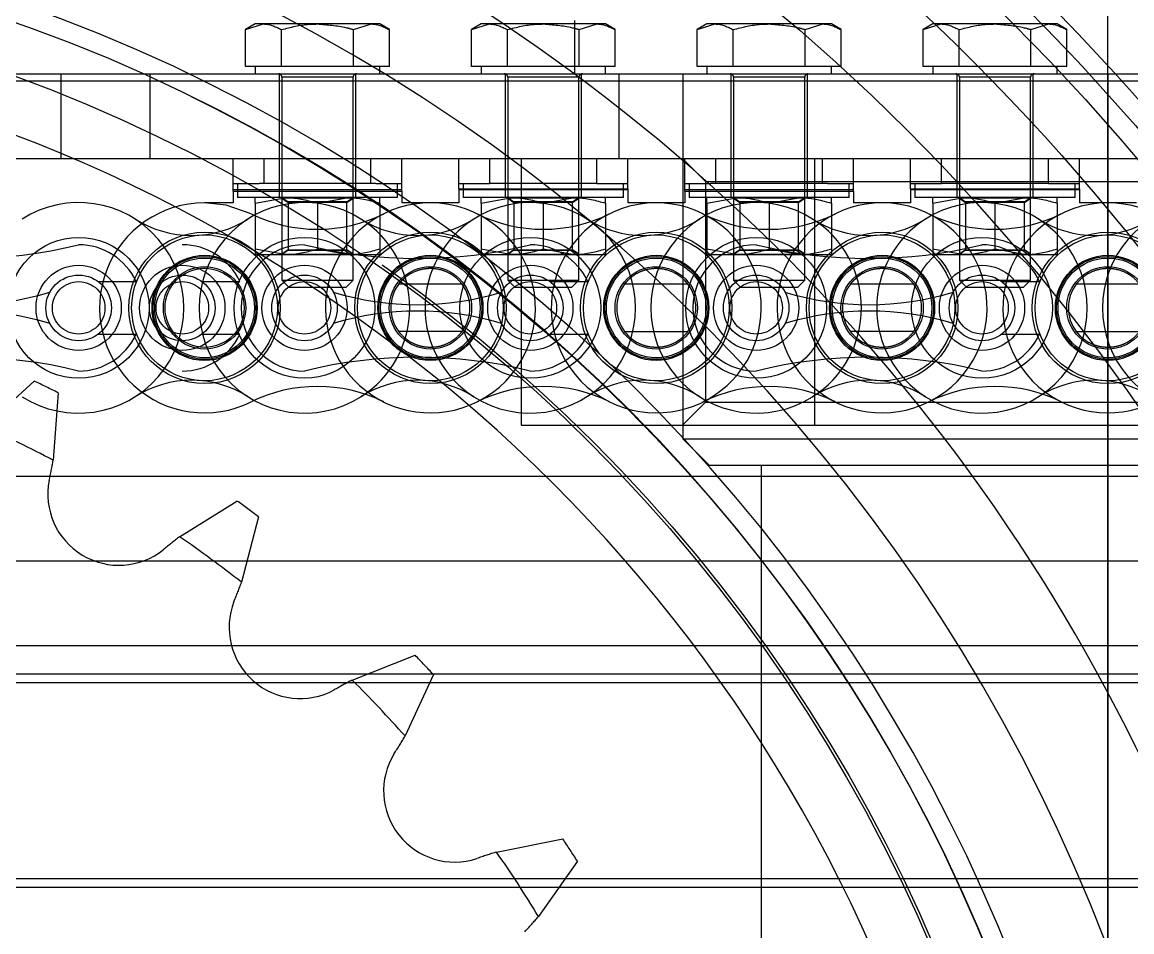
# Model space of a CAD drawing. Header units: metres. Extents: x 0 to 21025, y 0 to 14850.
# Drawn here: x 2114.7 to 2177.1, y 13220.4 to 13271.6 of the extents above; entities that cross this region are included whole.
import ezdxf

# ---------------------------------------------------------------- set-up
doc = ezdxf.new("R2010")
doc.units = ezdxf.units.M
doc.header["$LTSCALE"] = 25
doc.linetypes.add('DASHDOT', pattern=[25.4, 12.7, -6.35, 0, -6.35])
doc.linetypes.add('HIDDEN2', pattern=[4.7625, 3.175, -1.5875])
for name, color, linetype in [('SFU', 3, 'DASHDOT'), ('SL4', 4, 'Continuous'), ('ST1', 7, 'HIDDEN2')]:
    doc.layers.add(name, color=color, linetype=linetype)

msp = doc.modelspace()

# ---------------------------------------------------------------- linework, layer by layer
at = {"layer": 'SFU'}
for p, q in [((2175.712, 13167.984), (2175.712, 13489.484)), ((2127.22, 13271.171), (2128.231, 13271.484)), ((2127.762, 13271.484), (2127.22, 13271.171)), ((2128.231, 13271.484), (2127.762, 13271.484)), ((2131.262, 13271.484), (2128.231, 13271.484)), ((2134.293, 13271.484), (2131.262, 13271.484)), ((2133.282, 13271.171), (2134.293, 13271.484)), ((2134.762, 13271.484), (2134.293, 13271.484)), ((2135.303, 13271.171), (2134.762, 13271.484)), ((2139.92, 13271.171), (2140.931, 13271.484)), ((2140.462, 13271.484), (2139.92, 13271.171)), ((2140.931, 13271.484), (2140.462, 13271.484)), ((2143.962, 13271.484), (2140.931, 13271.484)), ((2146.993, 13271.484), (2143.962, 13271.484)), ((2145.712, 13271.684), (2145.712, 13268.684)), ((2145.982, 13271.171), (2146.993, 13271.484)), ((2147.462, 13271.484), (2146.993, 13271.484)), ((2148.003, 13271.171), (2147.462, 13271.484)), ((2152.62, 13271.171), (2153.631, 13271.484)), ((2153.162, 13271.484), (2152.62, 13271.171)), ((2153.631, 13271.484), (2153.162, 13271.484)), ((2156.662, 13271.484), (2153.631, 13271.484)), ((2159.693, 13271.484), (2156.662, 13271.484)), ((2158.682, 13271.171), (2159.693, 13271.484)), ((2160.162, 13271.484), (2159.693, 13271.484)), ((2160.703, 13271.171), (2160.162, 13271.484)), ((2165.32, 13271.171), (2166.331, 13271.484)), ((2165.862, 13271.484), (2165.32, 13271.171)), ((2166.331, 13271.484), (2165.862, 13271.484)), ((2169.362, 13271.484), (2166.331, 13271.484)), ((2172.393, 13271.484), (2169.362, 13271.484)), ((2171.382, 13271.171), (2172.393, 13271.484)), ((2172.862, 13271.484), (2172.393, 13271.484)), ((2173.403, 13271.171), (2172.862, 13271.484)), ((2175.712, 13268.684), (2175.712, 13271.684)), ((2127.22, 13269.084), (2127.22, 13271.171)), ((2129.241, 13269.084), (2129.241, 13271.171)), ((2133.282, 13269.084), (2133.282, 13271.171)), ((2135.303, 13269.084), (2135.303, 13271.171)), ((2139.92, 13269.084), (2139.92, 13271.171)), ((2141.941, 13269.084), (2141.941, 13271.171)), ((2145.982, 13269.084), (2145.982, 13271.171)), ((2148.003, 13269.084), (2148.003, 13271.171)), ((2152.62, 13269.084), (2152.62, 13271.171)), ((2154.641, 13269.084), (2154.641, 13271.171)), ((2158.682, 13269.084), (2158.682, 13271.171)), ((2160.703, 13269.084), (2160.703, 13271.171)), ((2165.32, 13269.084), (2165.32, 13271.171)), ((2167.341, 13269.084), (2167.341, 13271.171)), ((2171.382, 13269.084), (2171.382, 13271.171)), ((2173.403, 13269.084), (2173.403, 13271.171)), ((2128.231, 13269.084), (2127.22, 13269.084)), ((2127.762, 13269.084), (2127.762, 13268.684)), ((2129.241, 13269.084), (2128.231, 13269.084)), ((2131.262, 13269.084), (2129.241, 13269.084)), ((2133.282, 13269.084), (2131.262, 13269.084)), ((2134.293, 13269.084), (2133.282, 13269.084)), ((2135.303, 13269.084), (2134.293, 13269.084)), ((2134.762, 13268.684), (2134.762, 13269.084)), ((2140.931, 13269.084), (2139.92, 13269.084)), ((2140.462, 13269.084), (2140.462, 13268.684)), ((2141.941, 13269.084), (2140.931, 13269.084)), ((2143.962, 13269.084), (2141.941, 13269.084)), ((2145.982, 13269.084), (2143.962, 13269.084)), ((2146.993, 13269.084), (2145.982, 13269.084)), ((2148.003, 13269.084), (2146.993, 13269.084)), ((2147.462, 13268.684), (2147.462, 13269.084)), ((2153.631, 13269.084), (2152.62, 13269.084)), ((2153.162, 13269.084), (2153.162, 13268.684)), ((2154.641, 13269.084), (2153.631, 13269.084)), ((2156.662, 13269.084), (2154.641, 13269.084)), ((2158.682, 13269.084), (2156.662, 13269.084)), ((2159.693, 13269.084), (2158.682, 13269.084)), ((2160.703, 13269.084), (2159.693, 13269.084)), ((2160.162, 13268.684), (2160.162, 13269.084)), ((2166.331, 13269.084), (2165.32, 13269.084)), ((2165.862, 13269.084), (2165.862, 13268.684)), ((2167.341, 13269.084), (2166.331, 13269.084)), ((2169.362, 13269.084), (2167.341, 13269.084)), ((2171.382, 13269.084), (2169.362, 13269.084)), ((2172.393, 13269.084), (2171.382, 13269.084)), ((2173.403, 13269.084), (2172.393, 13269.084)), ((2172.862, 13268.684), (2172.862, 13269.084)), ((2111.852, 13268.684), (2116.852, 13268.684)), ((2116.852, 13263.921), (2116.852, 13268.684)), ((2116.852, 13268.684), (2121.852, 13268.684)), ((2121.852, 13263.921), (2121.852, 13268.684)), ((2121.852, 13268.684), (2229.572, 13268.684)), ((2129.112, 13268.684), (2129.112, 13263.921)), ((2133.262, 13268.484), (2129.262, 13268.484)), ((2129.262, 13268.484), (2129.262, 13257.074)), ((2133.262, 13257.074), (2133.262, 13268.484)), ((2133.412, 13263.921), (2133.412, 13268.684)), ((2141.812, 13268.684), (2141.812, 13263.921)), ((2145.962, 13268.484), (2141.962, 13268.484)), ((2141.962, 13268.484), (2141.962, 13257.074)), ((2145.962, 13257.074), (2145.962, 13268.484)), ((2146.112, 13263.921), (2146.112, 13268.684)), ((2148.212, 13268.684), (2148.212, 13263.921)), ((2151.81, 13268.684), (2151.81, 13248.163)), ((2154.512, 13268.684), (2154.512, 13263.921)), ((2158.662, 13268.484), (2154.662, 13268.484)), ((2154.662, 13268.484), (2154.662, 13257.074)), ((2158.662, 13257.074), (2158.662, 13268.484)), ((2158.812, 13263.921), (2158.812, 13268.684)), ((2167.212, 13268.684), (2167.212, 13263.921)), ((2171.362, 13268.484), (2167.362, 13268.484)), ((2167.362, 13268.484), (2167.362, 13257.074)), ((2171.362, 13257.074), (2171.362, 13268.484)), ((2171.512, 13263.921), (2171.512, 13268.684)), ((2175.712, 13268.684), (2175.712, 13248.163)), ((2111.852, 13263.921), (2116.852, 13263.921)), ((2116.852, 13263.921), (2121.852, 13263.921)), ((2121.852, 13263.921), (2229.572, 13263.921)), ((2126.512, 13262.521), (2126.512, 13263.921)), ((2128.262, 13262.521), (2128.262, 13263.921)), ((2129.112, 13263.921), (2129.112, 13262.521)), ((2133.412, 13262.521), (2133.412, 13263.921)), ((2134.262, 13262.521), (2134.262, 13263.921)), ((2136.012, 13262.521), (2136.012, 13263.921)), ((2139.212, 13262.521), (2139.212, 13263.921)), ((2140.962, 13262.521), (2140.962, 13263.921)), ((2141.812, 13263.921), (2141.812, 13262.521)), ((2142.716, 13263.921), (2142.716, 13248.921)), ((2146.112, 13262.521), (2146.112, 13263.921)), ((2146.962, 13262.521), (2146.962, 13263.921)), ((2148.712, 13262.521), (2148.712, 13263.921)), ((2151.785, 13263.921), (2153.087, 13262.62)), ((2151.912, 13262.521), (2151.912, 13263.921)), ((2153.662, 13262.521), (2153.662, 13263.921)), ((2154.512, 13263.921), (2154.512, 13262.521)), ((2158.812, 13262.521), (2158.812, 13263.921)), ((2159.214, 13263.921), (2159.214, 13248.921)), ((2159.662, 13262.521), (2159.662, 13263.921)), ((2161.412, 13262.521), (2161.412, 13263.921)), ((2164.612, 13262.521), (2164.612, 13263.921)), ((2166.362, 13262.521), (2166.362, 13263.921)), ((2167.212, 13263.921), (2167.212, 13262.521)), ((2171.512, 13262.521), (2171.512, 13263.921)), ((2172.362, 13262.521), (2172.362, 13263.921)), ((2174.112, 13262.521), (2174.112, 13263.921)), ((2153.087, 13262.62), (2198.337, 13262.62)), ((2153.087, 13262.62), (2153.087, 13250.223)), ((2126.512, 13262.521), (2127.978, 13262.521)), ((2126.512, 13262.084), (2126.512, 13262.521)), ((2126.512, 13262.171), (2136.012, 13262.171)), ((2126.512, 13262.084), (2136.012, 13262.084)), ((2126.512, 13262.084), (2126.512, 13261.426)), ((2126.762, 13262.521), (2126.762, 13261.721)), ((2134.545, 13262.521), (2127.978, 13262.521)), ((2129.112, 13262.521), (2129.112, 13261.721)), ((2133.412, 13261.721), (2133.412, 13262.521)), ((2134.545, 13262.521), (2136.012, 13262.521)), ((2135.762, 13261.721), (2135.762, 13262.521)), ((2136.012, 13262.084), (2136.012, 13262.521)), ((2136.012, 13262.084), (2136.012, 13261.426)), ((2139.212, 13262.521), (2140.962, 13262.521)), ((2139.212, 13262.209), (2139.212, 13262.521)), ((2139.212, 13262.209), (2148.712, 13262.209)), ((2139.212, 13262.209), (2139.212, 13261.426)), ((2139.212, 13262.171), (2148.712, 13262.171)), ((2139.462, 13262.521), (2139.462, 13261.721)), ((2146.962, 13262.521), (2140.962, 13262.521)), ((2141.812, 13262.521), (2141.812, 13261.721)), ((2146.112, 13261.721), (2146.112, 13262.521)), ((2146.962, 13262.521), (2148.712, 13262.521)), ((2148.462, 13261.721), (2148.462, 13262.521)), ((2148.712, 13262.209), (2148.712, 13262.521)), ((2148.712, 13262.209), (2148.712, 13261.426)), ((2151.912, 13262.521), (2153.378, 13262.521)), ((2151.912, 13262.084), (2151.912, 13262.521)), ((2151.912, 13262.171), (2161.412, 13262.171)), ((2151.912, 13262.084), (2161.412, 13262.084)), ((2151.912, 13262.084), (2151.912, 13261.426)), ((2152.162, 13262.521), (2152.162, 13261.721)), ((2159.945, 13262.521), (2153.378, 13262.521)), ((2154.512, 13262.521), (2154.512, 13261.721)), ((2158.812, 13261.721), (2158.812, 13262.521)), ((2159.945, 13262.521), (2161.412, 13262.521)), ((2161.162, 13261.721), (2161.162, 13262.521)), ((2161.412, 13262.084), (2161.412, 13262.521)), ((2161.412, 13262.084), (2161.412, 13261.426)), ((2164.612, 13262.521), (2166.362, 13262.521)), ((2164.612, 13262.209), (2164.612, 13262.521)), ((2164.612, 13262.209), (2174.112, 13262.209)), ((2164.612, 13262.209), (2164.612, 13261.426)), ((2164.612, 13262.171), (2174.112, 13262.171)), ((2164.862, 13262.521), (2164.862, 13261.721)), ((2172.362, 13262.521), (2166.362, 13262.521)), ((2167.212, 13262.521), (2167.212, 13261.721)), ((2171.512, 13261.721), (2171.512, 13262.521)), ((2172.362, 13262.521), (2174.112, 13262.521)), ((2173.862, 13261.721), (2173.862, 13262.521)), ((2174.112, 13262.209), (2174.112, 13262.521)), ((2174.112, 13262.209), (2174.112, 13261.426)), ((2126.512, 13261.426), (2124.912, 13261.426)), ((2135.762, 13261.721), (2126.762, 13261.721)), ((2127.762, 13261.409), (2129.512, 13261.721)), ((2127.762, 13261.409), (2127.762, 13258.834)), ((2129.262, 13261.721), (2129.262, 13261.696)), ((2129.262, 13261.721), (2129.612, 13261.476)), ((2133.262, 13261.696), (2129.262, 13261.696)), ((2129.262, 13261.696), (2129.612, 13261.451)), ((2132.912, 13261.476), (2129.612, 13261.476)), ((2129.612, 13261.476), (2129.612, 13261.451)), ((2132.912, 13261.451), (2129.612, 13261.451)), ((2129.612, 13261.451), (2129.612, 13258.766)), ((2131.262, 13261.409), (2133.012, 13261.721)), ((2131.262, 13261.409), (2131.262, 13258.834)), ((2132.912, 13261.476), (2133.262, 13261.721)), ((2132.912, 13261.451), (2133.262, 13261.696)), ((2132.912, 13261.451), (2132.912, 13261.476)), ((2132.912, 13258.766), (2132.912, 13261.451)), ((2133.262, 13261.696), (2133.262, 13261.721)), ((2134.762, 13261.409), (2134.762, 13258.834)), ((2137.612, 13261.426), (2136.012, 13261.426)), ((2139.212, 13261.426), (2137.612, 13261.426)), ((2148.462, 13261.721), (2139.462, 13261.721)), ((2140.462, 13261.409), (2142.212, 13261.721)), ((2140.462, 13261.409), (2140.462, 13258.834)), ((2141.962, 13261.721), (2141.962, 13261.696)), ((2141.962, 13261.721), (2142.312, 13261.476)), ((2145.962, 13261.696), (2141.962, 13261.696)), ((2141.962, 13261.696), (2142.312, 13261.451)), ((2145.612, 13261.476), (2142.312, 13261.476)), ((2142.312, 13261.476), (2142.312, 13261.451)), ((2145.612, 13261.451), (2142.312, 13261.451)), ((2142.312, 13261.451), (2142.312, 13258.766)), ((2143.962, 13261.409), (2145.712, 13261.721)), ((2143.962, 13261.409), (2143.962, 13258.834)), ((2145.612, 13261.476), (2145.962, 13261.721)), ((2145.612, 13261.451), (2145.962, 13261.696)), ((2145.612, 13261.451), (2145.612, 13261.476)), ((2145.612, 13258.766), (2145.612, 13261.451)), ((2145.962, 13261.696), (2145.962, 13261.721)), ((2147.462, 13261.409), (2147.462, 13258.834)), ((2150.312, 13261.426), (2148.712, 13261.426)), ((2151.912, 13261.426), (2150.312, 13261.426)), ((2161.162, 13261.721), (2152.162, 13261.721)), ((2153.162, 13261.409), (2154.912, 13261.721)), ((2153.162, 13261.409), (2153.162, 13258.834)), ((2154.662, 13261.721), (2154.662, 13261.696)), ((2154.662, 13261.721), (2155.012, 13261.476)), ((2158.662, 13261.696), (2154.662, 13261.696)), ((2154.662, 13261.696), (2155.012, 13261.451)), ((2158.312, 13261.476), (2155.012, 13261.476)), ((2155.012, 13261.476), (2155.012, 13261.451)), ((2158.312, 13261.451), (2155.012, 13261.451)), ((2155.012, 13261.451), (2155.012, 13258.766)), ((2156.662, 13261.409), (2158.412, 13261.721)), ((2156.662, 13261.409), (2156.662, 13258.834)), ((2158.312, 13261.476), (2158.662, 13261.721)), ((2158.312, 13261.451), (2158.662, 13261.696)), ((2158.312, 13261.451), (2158.312, 13261.476)), ((2158.312, 13258.766), (2158.312, 13261.451)), ((2158.662, 13261.696), (2158.662, 13261.721)), ((2160.162, 13261.409), (2160.162, 13258.834)), ((2163.012, 13261.426), (2161.412, 13261.426)), ((2164.612, 13261.426), (2163.012, 13261.426)), ((2173.862, 13261.721), (2164.862, 13261.721)), ((2165.862, 13261.409), (2167.612, 13261.721)), ((2165.862, 13261.409), (2165.862, 13258.834)), ((2167.362, 13261.721), (2167.362, 13261.696)), ((2167.362, 13261.721), (2167.712, 13261.476)), ((2171.362, 13261.696), (2167.362, 13261.696)), ((2167.362, 13261.696), (2167.712, 13261.451)), ((2171.012, 13261.476), (2167.712, 13261.476)), ((2167.712, 13261.476), (2167.712, 13261.451)), ((2171.012, 13261.451), (2167.712, 13261.451)), ((2167.712, 13261.451), (2167.712, 13258.766)), ((2169.362, 13261.409), (2171.112, 13261.721)), ((2169.362, 13261.409), (2169.362, 13258.834)), ((2171.012, 13261.476), (2171.362, 13261.721)), ((2171.012, 13261.451), (2171.362, 13261.696)), ((2171.012, 13261.451), (2171.012, 13261.476)), ((2171.012, 13258.766), (2171.012, 13261.451)), ((2171.362, 13261.696), (2171.362, 13261.721)), ((2172.862, 13261.409), (2172.862, 13258.834)), ((2175.712, 13261.426), (2174.112, 13261.426)), ((2177.312, 13261.426), (2175.712, 13261.426)), ((2127.762, 13258.834), (2129.512, 13258.521)), ((2129.612, 13258.792), (2129.262, 13258.547)), ((2129.612, 13258.792), (2132.912, 13258.792)), ((2131.262, 13258.834), (2133.012, 13258.521)), ((2133.262, 13258.547), (2132.912, 13258.792)), ((2140.462, 13258.834), (2142.212, 13258.521)), ((2142.312, 13258.792), (2141.962, 13258.547)), ((2142.312, 13258.792), (2145.612, 13258.792)), ((2143.962, 13258.834), (2145.712, 13258.521)), ((2145.962, 13258.547), (2145.612, 13258.792)), ((2153.162, 13258.834), (2154.912, 13258.521)), ((2155.012, 13258.792), (2154.662, 13258.547)), ((2155.012, 13258.792), (2158.312, 13258.792)), ((2156.662, 13258.834), (2158.412, 13258.521)), ((2158.662, 13258.547), (2158.312, 13258.792)), ((2165.862, 13258.834), (2167.612, 13258.521)), ((2167.712, 13258.792), (2167.362, 13258.547)), ((2167.712, 13258.792), (2171.012, 13258.792)), ((2169.362, 13258.834), (2171.112, 13258.521)), ((2171.362, 13258.547), (2171.012, 13258.792)), ((2127.762, 13258.521), (2129.512, 13258.521)), ((2129.612, 13258.766), (2129.262, 13258.521)), ((2129.262, 13258.547), (2133.262, 13258.547)), ((2129.512, 13258.521), (2133.012, 13258.521)), ((2129.612, 13258.766), (2132.912, 13258.766)), ((2133.262, 13258.521), (2132.912, 13258.766)), ((2133.012, 13258.521), (2134.762, 13258.521)), ((2140.462, 13258.521), (2142.212, 13258.521)), ((2142.312, 13258.766), (2141.962, 13258.521)), ((2141.962, 13258.547), (2145.962, 13258.547)), ((2142.212, 13258.521), (2145.712, 13258.521)), ((2142.312, 13258.766), (2145.612, 13258.766)), ((2145.962, 13258.521), (2145.612, 13258.766)), ((2145.712, 13258.521), (2147.462, 13258.521)), ((2153.162, 13258.521), (2154.912, 13258.521)), ((2155.012, 13258.766), (2154.662, 13258.521)), ((2154.662, 13258.547), (2158.662, 13258.547)), ((2154.912, 13258.521), (2158.412, 13258.521)), ((2155.012, 13258.766), (2158.312, 13258.766)), ((2158.662, 13258.521), (2158.312, 13258.766)), ((2158.412, 13258.521), (2160.162, 13258.521)), ((2165.862, 13258.521), (2167.612, 13258.521)), ((2167.712, 13258.766), (2167.362, 13258.521)), ((2167.362, 13258.547), (2171.362, 13258.547)), ((2167.612, 13258.521), (2171.112, 13258.521)), ((2167.712, 13258.766), (2171.012, 13258.766)), ((2171.362, 13258.521), (2171.012, 13258.766)), ((2171.112, 13258.521), (2172.862, 13258.521)), ((2124.766, 13256.997), (2126.89, 13256.997)), ((2129.262, 13257.074), (2133.262, 13257.074)), ((2129.262, 13257.074), (2129.652, 13256.684)), ((2132.872, 13256.684), (2133.262, 13257.074)), ((2141.962, 13257.074), (2145.962, 13257.074)), ((2141.962, 13257.074), (2142.352, 13256.684)), ((2145.572, 13256.684), (2145.962, 13257.074)), ((2148.621, 13256.968), (2148.532, 13256.856)), ((2152.092, 13256.856), (2151.918, 13257.061)), ((2154.662, 13257.074), (2158.662, 13257.074)), ((2154.662, 13257.074), (2155.052, 13256.684)), ((2158.272, 13256.684), (2158.662, 13257.074)), ((2167.362, 13257.074), (2171.362, 13257.074)), ((2167.362, 13257.074), (2167.752, 13256.684)), ((2170.972, 13256.684), (2171.362, 13257.074)), ((2174.021, 13256.968), (2173.932, 13256.856)), ((2129.652, 13256.684), (2132.872, 13256.684)), ((2139.392, 13256.856), (2135.832, 13256.856)), ((2142.352, 13256.684), (2145.572, 13256.684)), ((2152.092, 13256.856), (2148.532, 13256.856)), ((2155.052, 13256.684), (2158.272, 13256.684)), ((2164.792, 13256.856), (2161.232, 13256.856)), ((2167.752, 13256.684), (2170.972, 13256.684)), ((2177.492, 13256.856), (2173.932, 13256.856)), ((2124.766, 13254.045), (2126.89, 13254.045)), ((2139.392, 13254.186), (2135.832, 13254.186)), ((2135.921, 13254.074), (2135.832, 13254.186)), ((2139.392, 13254.186), (2139.218, 13253.982)), ((2148.532, 13254.186), (2152.092, 13254.186)), ((2164.792, 13254.186), (2161.232, 13254.186)), ((2161.321, 13254.074), (2161.232, 13254.186)), ((2164.792, 13254.186), (2164.618, 13253.982)), ((2173.932, 13254.186), (2177.492, 13254.186)), ((2153.087, 13250.223), (2151.785, 13248.921)), ((2153.087, 13250.223), (2198.337, 13250.223)), ((2142.716, 13248.921), (2159.214, 13248.921)), ((2159.214, 13248.921), (2192.209, 13248.921)), ((2151.81, 13248.163), (2175.712, 13248.163)), ((2151.81, 13248.163), (2153.289, 13246.684)), ((2175.712, 13248.163), (2175.712, 13246.684)), ((2175.712, 13248.163), (2199.613, 13248.163)), ((2153.289, 13246.684), (2175.712, 13246.684)), ((2156.212, 13246.684), (2156.212, 13183.984)), ((2175.712, 13246.684), (2198.134, 13246.684)), ((2175.712, 13246.684), (2175.712, 13183.984))]:
    msp.add_line(p, q, dxfattribs=at)
at = {"layer": 'SFU', "flags": 128}
for points in [[(2127.533, 13260.812), (2126.121, 13261.301), (2124.912, 13261.426)], [(2135.832, 13256.856), (2136.038, 13257.095), (2136.148, 13257.197)], [(2161.232, 13256.856), (2161.438, 13257.095), (2161.548, 13257.197)], [(2148.532, 13254.186), (2148.738, 13253.948), (2148.848, 13253.845)], [(2173.932, 13254.186), (2174.138, 13253.948), (2174.248, 13253.845)]]:
    msp.add_lwpolyline(points, dxfattribs=at)
at = {"layer": 'SFU'}
for centre, radius in [((2124.912, 13255.521), 4.255), ((2124.912, 13255.521), 4.1), ((2124.912, 13255.521), 4.1), ((2124.912, 13255.521), 4.1), ((2124.912, 13255.521), 4.1), ((2137.612, 13255.521), 4.255), ((2137.612, 13255.521), 4.1), ((2137.612, 13255.521), 4.1), ((2137.612, 13255.521), 4.1), ((2137.612, 13255.521), 4.1), ((2150.312, 13255.521), 4.255), ((2150.312, 13255.521), 4.1), ((2150.312, 13255.521), 4.1), ((2150.312, 13255.521), 4.1), ((2150.312, 13255.521), 4.1), ((2163.012, 13255.521), 4.255), ((2163.012, 13255.521), 4.1), ((2163.012, 13255.521), 4.1), ((2163.012, 13255.521), 4.1), ((2163.012, 13255.521), 4.1), ((2175.712, 13255.521), 4.255), ((2175.712, 13255.521), 4.1), ((2175.712, 13255.521), 4.1), ((2175.712, 13255.521), 4.1), ((2175.712, 13255.521), 4.1), ((2124.912, 13255.521), 2.955), ((2124.912, 13255.521), 2.892), ((2124.912, 13255.521), 2.803), ((2137.612, 13255.521), 2.955), ((2137.612, 13255.521), 2.892), ((2137.612, 13255.521), 2.803), ((2150.312, 13255.521), 2.955), ((2150.312, 13255.521), 2.893), ((2150.312, 13255.521), 2.803), ((2163.012, 13255.521), 2.955), ((2163.012, 13255.521), 2.892), ((2163.012, 13255.521), 2.803), ((2175.712, 13255.521), 2.955), ((2175.712, 13255.521), 2.892), ((2175.712, 13255.521), 2.803), ((2123.659, 13255.521), 2.398), ((2124.912, 13255.521), 2.314), ((2124.912, 13255.521), 2.225), ((2137.612, 13255.521), 2.314), ((2150.312, 13255.521), 2.314), ((2163.012, 13255.521), 2.314), ((2175.712, 13255.521), 2.314), ((2123.659, 13255.521), 1.845), ((2123.659, 13255.521), 1.476)]:
    msp.add_circle(centre, radius, dxfattribs=at)
for centre, radius, start, end in [((2129.062, 13268.484), 0.2, 0, 90), ((2133.462, 13268.484), 0.2, 90, 180), ((2141.762, 13268.484), 0.2, 0, 90), ((2146.162, 13268.484), 0.2, 90, 180), ((2154.462, 13268.484), 0.2, 0, 90), ((2158.862, 13268.484), 0.2, 90, 180), ((2167.162, 13268.484), 0.2, 0, 90), ((2171.562, 13268.484), 0.2, 90, 180), ((2124.912, 13255.521), 5.905, 90, 296.35916), ((2137.612, 13255.521), 5.905, 90, 296.35916), ((2137.612, 13255.521), 5.905, 296.35916, 90), ((2150.312, 13255.521), 5.905, 90, 243.64084), ((2150.312, 13255.521), 5.905, 243.64084, 90), ((2163.012, 13255.521), 5.905, 90, 296.35916), ((2163.012, 13255.521), 5.905, 296.35916, 90), ((2175.712, 13255.521), 5.905, 90, 243.64084), ((2175.712, 13255.521), 5.905, 243.64084, 90), ((2131.262, 13268.336), 8.397, 243.64084, 296.35916), ((2143.962, 13268.336), 8.397, 243.64084, 296.35916), ((2156.662, 13268.336), 8.397, 243.64084, 296.35916), ((2169.362, 13268.336), 8.397, 243.64084, 296.35916), ((2123.659, 13255.521), 3.552, 24.55336, 90), ((2137.612, 13255.521), 2.225, 143.1301, 216.8699), ((2137.612, 13255.521), 2.225, 323.1301, 36.8699), ((2150.312, 13255.521), 2.225, 143.1301, 216.8699), ((2150.312, 13255.521), 2.225, 323.1301, 36.8699), ((2163.012, 13255.521), 2.225, 143.1301, 216.8699), ((2163.012, 13255.521), 2.225, 323.1301, 36.8699), ((2175.712, 13255.521), 2.225, 143.1301, 216.8699), ((2123.659, 13255.521), 3.552, 270, 335.44664), ((2131.262, 13242.706), 8.397, 63.64084, 116.35916), ((2143.962, 13242.706), 8.397, 63.64084, 116.35916), ((2156.662, 13242.706), 8.397, 63.64084, 116.35916), ((2169.362, 13242.706), 8.397, 63.64084, 116.35916)]:
    msp.add_arc(centre, radius, start, end, dxfattribs=at)
for points, knots in [([(2128.231, 13271.484), (2128.255, 13271.483), (2128.596, 13271.479), (2128.93, 13271.319), (2129.241, 13271.171)], [0, 0, 0, 0, 0.070174, 1, 1, 1, 1]), ([(2129.241, 13271.171), (2129.76, 13271.3), (2130.426, 13271.466), (2131.11, 13271.481), (2131.262, 13271.484)], [0, 0, 0, 0, 0.778131, 1, 1, 1, 1]), ([(2131.262, 13271.484), (2131.81, 13271.443), (2132.494, 13271.392), (2133.152, 13271.208), (2133.282, 13271.171)], [0, 0, 0, 0, 0.801725, 1, 1, 1, 1]), ([(2134.293, 13271.484), (2134.317, 13271.483), (2134.658, 13271.479), (2134.992, 13271.319), (2135.303, 13271.171)], [0, 0, 0, 0, 0.070174, 1, 1, 1, 1]), ([(2140.931, 13271.484), (2140.955, 13271.483), (2141.296, 13271.479), (2141.63, 13271.319), (2141.941, 13271.171)], [0, 0, 0, 0, 0.070174, 1, 1, 1, 1]), ([(2141.941, 13271.171), (2142.46, 13271.3), (2143.126, 13271.466), (2143.81, 13271.481), (2143.962, 13271.484)], [0, 0, 0, 0, 0.778131, 1, 1, 1, 1]), ([(2143.962, 13271.484), (2144.51, 13271.443), (2145.194, 13271.392), (2145.852, 13271.208), (2145.982, 13271.171)], [0, 0, 0, 0, 0.801725, 1, 1, 1, 1]), ([(2146.993, 13271.484), (2147.017, 13271.483), (2147.358, 13271.479), (2147.692, 13271.319), (2148.003, 13271.171)], [0, 0, 0, 0, 0.070174, 1, 1, 1, 1]), ([(2153.631, 13271.484), (2153.655, 13271.483), (2153.996, 13271.479), (2154.33, 13271.319), (2154.641, 13271.171)], [0, 0, 0, 0, 0.070174, 1, 1, 1, 1]), ([(2154.641, 13271.171), (2155.16, 13271.3), (2155.826, 13271.466), (2156.51, 13271.481), (2156.662, 13271.484)], [0, 0, 0, 0, 0.778131, 1, 1, 1, 1]), ([(2156.662, 13271.484), (2157.21, 13271.443), (2157.894, 13271.392), (2158.552, 13271.208), (2158.682, 13271.171)], [0, 0, 0, 0, 0.801725, 1, 1, 1, 1]), ([(2159.693, 13271.484), (2159.717, 13271.483), (2160.058, 13271.479), (2160.392, 13271.319), (2160.703, 13271.171)], [0, 0, 0, 0, 0.070174, 1, 1, 1, 1]), ([(2166.331, 13271.484), (2166.355, 13271.483), (2166.696, 13271.479), (2167.03, 13271.319), (2167.341, 13271.171)], [0, 0, 0, 0, 0.070174, 1, 1, 1, 1]), ([(2167.341, 13271.171), (2167.86, 13271.3), (2168.526, 13271.466), (2169.21, 13271.481), (2169.362, 13271.484)], [0, 0, 0, 0, 0.778131, 1, 1, 1, 1]), ([(2169.362, 13271.484), (2169.91, 13271.443), (2170.594, 13271.392), (2171.252, 13271.208), (2171.382, 13271.171)], [0, 0, 0, 0, 0.801725, 1, 1, 1, 1]), ([(2172.393, 13271.484), (2172.417, 13271.483), (2172.758, 13271.479), (2173.092, 13271.319), (2173.403, 13271.171)], [0, 0, 0, 0, 0.070174, 1, 1, 1, 1]), ([(2127.762, 13261.409), (2127.762, 13261.456), (2127.762, 13261.639), (2127.762, 13261.686), (2127.762, 13261.721)], [0, 0, 0, 0, 0.257551, 1, 1, 1, 1]), ([(2129.512, 13261.721), (2129.553, 13261.721), (2130.144, 13261.716), (2130.723, 13261.557), (2131.262, 13261.409)], [0, 0, 0, 0, 0.070174, 1, 1, 1, 1]), ([(2133.012, 13261.721), (2133.053, 13261.721), (2133.644, 13261.716), (2134.223, 13261.557), (2134.762, 13261.409)], [0, 0, 0, 0, 0.0701742, 1, 1, 1, 1]), ([(2134.762, 13261.409), (2134.762, 13261.456), (2134.762, 13261.639), (2134.762, 13261.686), (2134.762, 13261.721)], [0, 0, 0, 0, 0.257551, 1, 1, 1, 1]), ([(2140.462, 13261.409), (2140.462, 13261.456), (2140.462, 13261.639), (2140.462, 13261.686), (2140.462, 13261.721)], [0, 0, 0, 0, 0.257551, 1, 1, 1, 1]), ([(2142.212, 13261.721), (2142.253, 13261.721), (2142.844, 13261.716), (2143.423, 13261.557), (2143.962, 13261.409)], [0, 0, 0, 0, 0.070174, 1, 1, 1, 1]), ([(2145.712, 13261.721), (2145.753, 13261.721), (2146.344, 13261.716), (2146.923, 13261.557), (2147.462, 13261.409)], [0, 0, 0, 0, 0.0701742, 1, 1, 1, 1]), ([(2147.462, 13261.409), (2147.462, 13261.456), (2147.462, 13261.639), (2147.462, 13261.686), (2147.462, 13261.721)], [0, 0, 0, 0, 0.257551, 1, 1, 1, 1]), ([(2153.162, 13261.409), (2153.162, 13261.456), (2153.162, 13261.639), (2153.162, 13261.686), (2153.162, 13261.721)], [0, 0, 0, 0, 0.257551, 1, 1, 1, 1]), ([(2154.912, 13261.721), (2154.953, 13261.721), (2155.544, 13261.716), (2156.123, 13261.557), (2156.662, 13261.409)], [0, 0, 0, 0, 0.070174, 1, 1, 1, 1]), ([(2158.412, 13261.721), (2158.453, 13261.721), (2159.044, 13261.716), (2159.623, 13261.557), (2160.162, 13261.409)], [0, 0, 0, 0, 0.0701742, 1, 1, 1, 1]), ([(2160.162, 13261.409), (2160.162, 13261.456), (2160.162, 13261.639), (2160.162, 13261.686), (2160.162, 13261.721)], [0, 0, 0, 0, 0.257551, 1, 1, 1, 1]), ([(2165.862, 13261.409), (2165.862, 13261.456), (2165.862, 13261.639), (2165.862, 13261.686), (2165.862, 13261.721)], [0, 0, 0, 0, 0.257551, 1, 1, 1, 1]), ([(2167.612, 13261.721), (2167.653, 13261.721), (2168.244, 13261.716), (2168.823, 13261.557), (2169.362, 13261.409)], [0, 0, 0, 0, 0.070174, 1, 1, 1, 1]), ([(2171.112, 13261.721), (2171.153, 13261.721), (2171.744, 13261.716), (2172.323, 13261.557), (2172.862, 13261.409)], [0, 0, 0, 0, 0.0701742, 1, 1, 1, 1]), ([(2172.862, 13261.409), (2172.862, 13261.456), (2172.862, 13261.639), (2172.862, 13261.686), (2172.862, 13261.721)], [0, 0, 0, 0, 0.257551, 1, 1, 1, 1]), ([(2127.762, 13258.834), (2127.762, 13258.787), (2127.762, 13258.603), (2127.762, 13258.556), (2127.762, 13258.521)], [0, 0, 0, 0, 0.257551, 1, 1, 1, 1]), ([(2129.512, 13258.521), (2129.553, 13258.522), (2130.144, 13258.526), (2130.723, 13258.685), (2131.262, 13258.834)], [0, 0, 0, 0, 0.070174, 1, 1, 1, 1]), ([(2133.012, 13258.521), (2133.053, 13258.522), (2133.644, 13258.526), (2134.223, 13258.685), (2134.762, 13258.834)], [0, 0, 0, 0, 0.0701742, 1, 1, 1, 1]), ([(2134.762, 13258.834), (2134.762, 13258.787), (2134.762, 13258.603), (2134.762, 13258.556), (2134.762, 13258.521)], [0, 0, 0, 0, 0.257551, 1, 1, 1, 1]), ([(2140.462, 13258.834), (2140.462, 13258.787), (2140.462, 13258.603), (2140.462, 13258.556), (2140.462, 13258.521)], [0, 0, 0, 0, 0.257551, 1, 1, 1, 1]), ([(2142.212, 13258.521), (2142.253, 13258.522), (2142.844, 13258.526), (2143.423, 13258.685), (2143.962, 13258.834)], [0, 0, 0, 0, 0.070174, 1, 1, 1, 1]), ([(2145.712, 13258.521), (2145.753, 13258.522), (2146.344, 13258.526), (2146.923, 13258.685), (2147.462, 13258.834)], [0, 0, 0, 0, 0.0701742, 1, 1, 1, 1]), ([(2147.462, 13258.834), (2147.462, 13258.787), (2147.462, 13258.603), (2147.462, 13258.556), (2147.462, 13258.521)], [0, 0, 0, 0, 0.257551, 1, 1, 1, 1]), ([(2153.162, 13258.834), (2153.162, 13258.787), (2153.162, 13258.603), (2153.162, 13258.556), (2153.162, 13258.521)], [0, 0, 0, 0, 0.257551, 1, 1, 1, 1]), ([(2154.912, 13258.521), (2154.953, 13258.522), (2155.544, 13258.526), (2156.123, 13258.685), (2156.662, 13258.834)], [0, 0, 0, 0, 0.070174, 1, 1, 1, 1]), ([(2158.412, 13258.521), (2158.453, 13258.522), (2159.044, 13258.526), (2159.623, 13258.685), (2160.162, 13258.834)], [0, 0, 0, 0, 0.0701742, 1, 1, 1, 1]), ([(2160.162, 13258.834), (2160.162, 13258.787), (2160.162, 13258.603), (2160.162, 13258.556), (2160.162, 13258.521)], [0, 0, 0, 0, 0.257551, 1, 1, 1, 1]), ([(2165.862, 13258.834), (2165.862, 13258.787), (2165.862, 13258.603), (2165.862, 13258.556), (2165.862, 13258.521)], [0, 0, 0, 0, 0.257551, 1, 1, 1, 1]), ([(2167.612, 13258.521), (2167.653, 13258.522), (2168.244, 13258.526), (2168.823, 13258.685), (2169.362, 13258.834)], [0, 0, 0, 0, 0.070174, 1, 1, 1, 1]), ([(2171.112, 13258.521), (2171.153, 13258.522), (2171.744, 13258.526), (2172.323, 13258.685), (2172.862, 13258.834)], [0, 0, 0, 0, 0.0701742, 1, 1, 1, 1]), ([(2172.862, 13258.834), (2172.862, 13258.787), (2172.862, 13258.603), (2172.862, 13258.556), (2172.862, 13258.521)], [0, 0, 0, 0, 0.257551, 1, 1, 1, 1]), ([(2135.832, 13256.856), (2135.943, 13256.986), (2136.162, 13257.242), (2136.602, 13257.525), (2137.091, 13257.706), (2137.612, 13257.766), (2138.132, 13257.706), (2138.621, 13257.525), (2139.061, 13257.242), (2139.28, 13256.986), (2139.392, 13256.856)], [0, 0, 0, 0, 0.130043, 0.255982, 0.379107, 0.5, 0.620893, 0.744018, 0.869957, 1, 1, 1, 1]), ([(2148.532, 13256.856), (2148.643, 13256.986), (2148.862, 13257.242), (2149.302, 13257.525), (2149.791, 13257.706), (2150.312, 13257.766), (2150.832, 13257.706), (2151.321, 13257.525), (2151.761, 13257.242), (2151.98, 13256.986), (2152.092, 13256.856)], [0, 0, 0, 0, 0.130043, 0.255982, 0.379107, 0.5, 0.620893, 0.744018, 0.869957, 1, 1, 1, 1]), ([(2161.232, 13256.856), (2161.343, 13256.986), (2161.562, 13257.242), (2162.002, 13257.525), (2162.491, 13257.706), (2163.012, 13257.766), (2163.532, 13257.706), (2164.021, 13257.525), (2164.461, 13257.242), (2164.68, 13256.986), (2164.792, 13256.856)], [0, 0, 0, 0, 0.130043, 0.255982, 0.379107, 0.5, 0.620893, 0.744018, 0.869957, 1, 1, 1, 1]), ([(2173.932, 13256.856), (2174.043, 13256.986), (2174.262, 13257.242), (2174.702, 13257.525), (2175.191, 13257.706), (2175.712, 13257.766), (2176.232, 13257.706), (2176.721, 13257.525), (2177.161, 13257.242), (2177.38, 13256.986), (2177.492, 13256.856)], [0, 0, 0, 0, 0.130043, 0.255982, 0.379107, 0.5, 0.620893, 0.744018, 0.869957, 1, 1, 1, 1]), ([(2139.392, 13254.186), (2139.28, 13254.056), (2139.061, 13253.801), (2138.621, 13253.517), (2138.132, 13253.337), (2137.612, 13253.276), (2137.091, 13253.337), (2136.602, 13253.517), (2136.162, 13253.801), (2135.943, 13254.056), (2135.832, 13254.186)], [0, 0, 0, 0, 0.130043, 0.255982, 0.379107, 0.5, 0.620893, 0.744018, 0.869957, 1, 1, 1, 1]), ([(2152.092, 13254.186), (2151.98, 13254.056), (2151.761, 13253.801), (2151.321, 13253.517), (2150.832, 13253.337), (2150.312, 13253.276), (2149.791, 13253.337), (2149.302, 13253.517), (2148.862, 13253.801), (2148.643, 13254.056), (2148.532, 13254.186)], [0, 0, 0, 0, 0.130043, 0.255982, 0.379107, 0.5, 0.620893, 0.744018, 0.869957, 1, 1, 1, 1]), ([(2164.792, 13254.186), (2164.68, 13254.056), (2164.461, 13253.801), (2164.021, 13253.517), (2163.532, 13253.337), (2163.012, 13253.276), (2162.491, 13253.337), (2162.002, 13253.517), (2161.562, 13253.801), (2161.343, 13254.056), (2161.232, 13254.186)], [0, 0, 0, 0, 0.130043, 0.255982, 0.379107, 0.5, 0.620893, 0.744018, 0.869957, 1, 1, 1, 1]), ([(2177.492, 13254.186), (2177.38, 13254.056), (2177.161, 13253.801), (2176.721, 13253.517), (2176.232, 13253.337), (2175.712, 13253.276), (2175.191, 13253.337), (2174.702, 13253.517), (2174.262, 13253.801), (2174.043, 13254.056), (2173.932, 13254.186)], [0, 0, 0, 0, 0.130043, 0.255982, 0.379107, 0.5, 0.620893, 0.744018, 0.869957, 1, 1, 1, 1])]:
    msp.add_open_spline(points, degree=3, knots=knots, dxfattribs=at)
at = {"layer": 'SL4'}
for p, q in [((2248.996, 13268.274), (2176.501, 13268.274)), ((2144.114, 13246.044), (2106.996, 13246.044)), ((2148.588, 13241.281), (2019.578, 13241.281)), ((2152.441, 13236.524), (2020.809, 13236.524)), ((2153.611, 13234.931), (2023.454, 13234.931)), ((2153.967, 13234.431), (2024.707, 13234.431)), ((2107.789, 13223.431), (2160.571, 13223.431)), ((2160.821, 13222.931), (2107.789, 13222.931))]:
    msp.add_line(p, q, dxfattribs=at)
for radius in [125, 123.91, 122.777, 119.686, 89.286]:
    msp.add_circle((2083.564, 13184.681), radius, dxfattribs=at)
for radius, start, end in [(104.464, 171.10617, 157.38407), (98.5, 170.88256, 157.60769), (93.236, 168.80946, 159.68079), (92.147, 167.89305, 74.24512), (86.207, 11.91738, 136.57286)]:
    msp.add_arc((2083.564, 13184.681), radius, start, end, dxfattribs=at)
msp.add_open_spline([(2023.483, 13234.777), (2029.196, 13233.165), (2040.622, 13229.941), (2057.777, 13225.101), (2074.97, 13220.251), (2092.22, 13215.384), (2109.472, 13210.517), (2126.668, 13205.666), (2143.827, 13200.825), (2155.255, 13197.601), (2160.969, 13195.989)], degree=3, knots=[0, 0, 0, 0, 0.1248794, 0.2497552, 0.3747174, 0.4999557, 0.6252115, 0.7501984, 0.8750981, 1, 1, 1, 1], dxfattribs=at)
at = {"layer": 'ST1'}
for p, q in [((2251.996, 13268.274), (1957.238, 13268.274)), ((2176.501, 13268.274), (2104.633, 13268.274)), ((2118.938, 13256.997), (2121.061, 13256.997)), ((2144.338, 13256.997), (2146.461, 13256.997)), ((2169.738, 13256.997), (2171.861, 13256.997)), ((2118.938, 13254.045), (2121.061, 13254.045)), ((2144.338, 13254.045), (2146.461, 13254.045)), ((2169.738, 13254.045), (2171.861, 13254.045)), ((2112.515, 13248.853), (2115.331, 13251.405)), ((2116.679, 13250.746), (2116.397, 13246.956)), ((2251.996, 13246.044), (1951.996, 13246.044)), ((2196.996, 13246.044), (2144.114, 13246.044)), ((2123.508, 13242.652), (2126.735, 13244.66)), ((2127.943, 13243.772), (2126.989, 13240.093)), ((2195.016, 13241.281), (2148.588, 13241.281)), ((2248.996, 13236.524), (1961.996, 13236.524)), ((2197.307, 13236.524), (2152.441, 13236.524)), ((2133.217, 13234.589), (2136.751, 13235.988)), ((2137.781, 13234.898), (2136.185, 13231.449)), ((2198.019, 13234.931), (2153.611, 13234.931)), ((2198.237, 13234.431), (2153.967, 13234.431)), ((2141.331, 13224.921), (2145.057, 13225.667)), ((2145.876, 13224.41), (2143.69, 13221.301)), ((2160.571, 13223.431), (2202.406, 13223.431)), ((2202.568, 13222.931), (2160.821, 13222.931))]:
    msp.add_line(p, q, dxfattribs=at)
for centre, radius in [((2083.564, 13184.681), 114.333), ((2083.564, 13184.681), 92.131), ((2083.564, 13184.681), 89.448), ((2117.831, 13255.521), 3.96), ((2130.531, 13255.521), 3.96), ((2143.231, 13255.521), 3.96), ((2155.931, 13255.521), 3.96), ((2168.631, 13255.521), 3.96), ((2117.831, 13255.521), 2.398), ((2130.531, 13255.521), 2.398), ((2143.231, 13255.521), 2.398), ((2155.931, 13255.521), 2.398), ((2168.631, 13255.521), 2.398), ((2117.831, 13255.521), 1.845), ((2117.831, 13255.521), 1.476), ((2130.531, 13255.521), 1.845), ((2130.531, 13255.521), 1.476), ((2143.231, 13255.521), 1.845), ((2143.231, 13255.521), 1.476), ((2155.931, 13255.521), 1.845), ((2155.931, 13255.521), 1.476), ((2168.631, 13255.521), 1.845), ((2168.631, 13255.521), 1.476)]:
    msp.add_circle(centre, radius, dxfattribs=at)
for centre, radius, start, end in [((2117.831, 13255.521), 5.92, 237.56669, 122.43331), ((2130.531, 13255.521), 5.92, 57.56669, 302.43331), ((2143.231, 13255.521), 5.92, 237.56669, 122.43331), ((2155.931, 13255.521), 5.92, 57.56669, 302.43331), ((2168.631, 13255.521), 5.92, 237.56669, 122.43331), ((2181.331, 13255.521), 5.92, 57.56669, 302.43331), ((2124.181, 13265.514), 5.92, 237.56669, 302.43331), ((2136.881, 13265.514), 5.92, 237.56669, 302.43331), ((2130.531, 13255.521), 5.92, 302.43324, 57.56676), ((2143.231, 13255.521), 5.92, 122.43324, 237.56676), ((2149.581, 13265.514), 5.92, 237.56669, 302.43331), ((2162.281, 13265.514), 5.92, 237.56669, 302.43331), ((2155.931, 13255.521), 5.92, 302.43324, 57.56676), ((2168.631, 13255.521), 5.92, 122.43324, 237.56676), ((2174.981, 13265.514), 5.92, 237.56669, 302.43331), ((2111.481, 13284.618), 26.322, 256.04015, 283.95985), ((2117.831, 13255.521), 3.552, 24.55336, 90), ((2130.531, 13255.521), 3.552, 90, 270), ((2136.881, 13284.618), 26.322, 256.04015, 283.95985), ((2143.231, 13255.521), 3.552, 24.55336, 90), ((2155.931, 13255.521), 3.552, 90, 270), ((2162.281, 13284.618), 26.322, 256.04015, 283.95985), ((2168.631, 13255.521), 3.552, 24.55336, 90), ((2111.481, 13271.874), 16.175, 252.993, 287.007), ((2136.881, 13271.874), 16.175, 252.993, 287.007), ((2162.281, 13271.874), 16.175, 252.993, 287.007), ((2111.481, 13239.169), 16.175, 72.993, 107.007), ((2136.881, 13239.169), 16.175, 72.993, 107.007), ((2162.281, 13239.169), 16.175, 72.993, 107.007), ((2117.831, 13255.521), 3.552, 270, 335.44664), ((2143.231, 13255.521), 3.552, 270, 335.44664), ((2168.631, 13255.521), 3.552, 270, 335.44664), ((2111.481, 13226.424), 26.322, 76.04015, 103.95985), ((2136.881, 13226.424), 26.322, 76.04015, 103.95985), ((2162.281, 13226.424), 26.322, 76.04015, 103.95985), ((2083.564, 13184.681), 73.9, 63.37791, 64.54091), ((2124.181, 13245.528), 5.92, 57.56669, 122.43331), ((2136.881, 13245.528), 5.92, 57.56669, 122.43331), ((2149.581, 13245.528), 5.92, 57.56669, 122.43331), ((2162.281, 13245.528), 5.92, 57.56669, 122.43331), ((2174.981, 13245.528), 5.92, 57.56669, 122.43331), ((2083.564, 13184.681), 70.4, 62.20104, 65.71778), ((2095.762, 13250.399), 20.92, 347.35006, 350.52734), ((2120.099, 13245.047), 4, 168.88659, 308.74651), ((2083.564, 13184.681), 73.9, 53.0922, 54.25519), ((2136.129, 13225.968), 20.92, 127.10577, 130.28304), ((2083.564, 13184.681), 70.4, 51.91533, 55.43206), ((2107.3, 13247.165), 20.92, 337.06435, 340.24162), ((2130.291, 13237.553), 4, 158.60088, 298.4608), ((2083.564, 13184.681), 73.9, 42.80648, 43.96948), ((2142.656, 13215.919), 20.92, 116.82005, 119.99733), ((2083.564, 13184.681), 70.4, 41.62961, 45.14635), ((2118.076, 13241.923), 20.92, 326.77863, 329.95591), ((2138.98, 13228.36), 4, 148.31516, 288.17508), ((2083.564, 13184.681), 73.9, 32.52077, 33.68376), ((2147.284, 13204.866), 20.92, 106.53434, 109.71162), ((2083.564, 13184.681), 70.4, 31.3439, 34.86063), ((2127.742, 13234.841), 20.92, 316.49292, 319.6702)]:
    msp.add_arc(centre, radius, start, end, dxfattribs=at)

doc.saveas('drawing.dxf')
